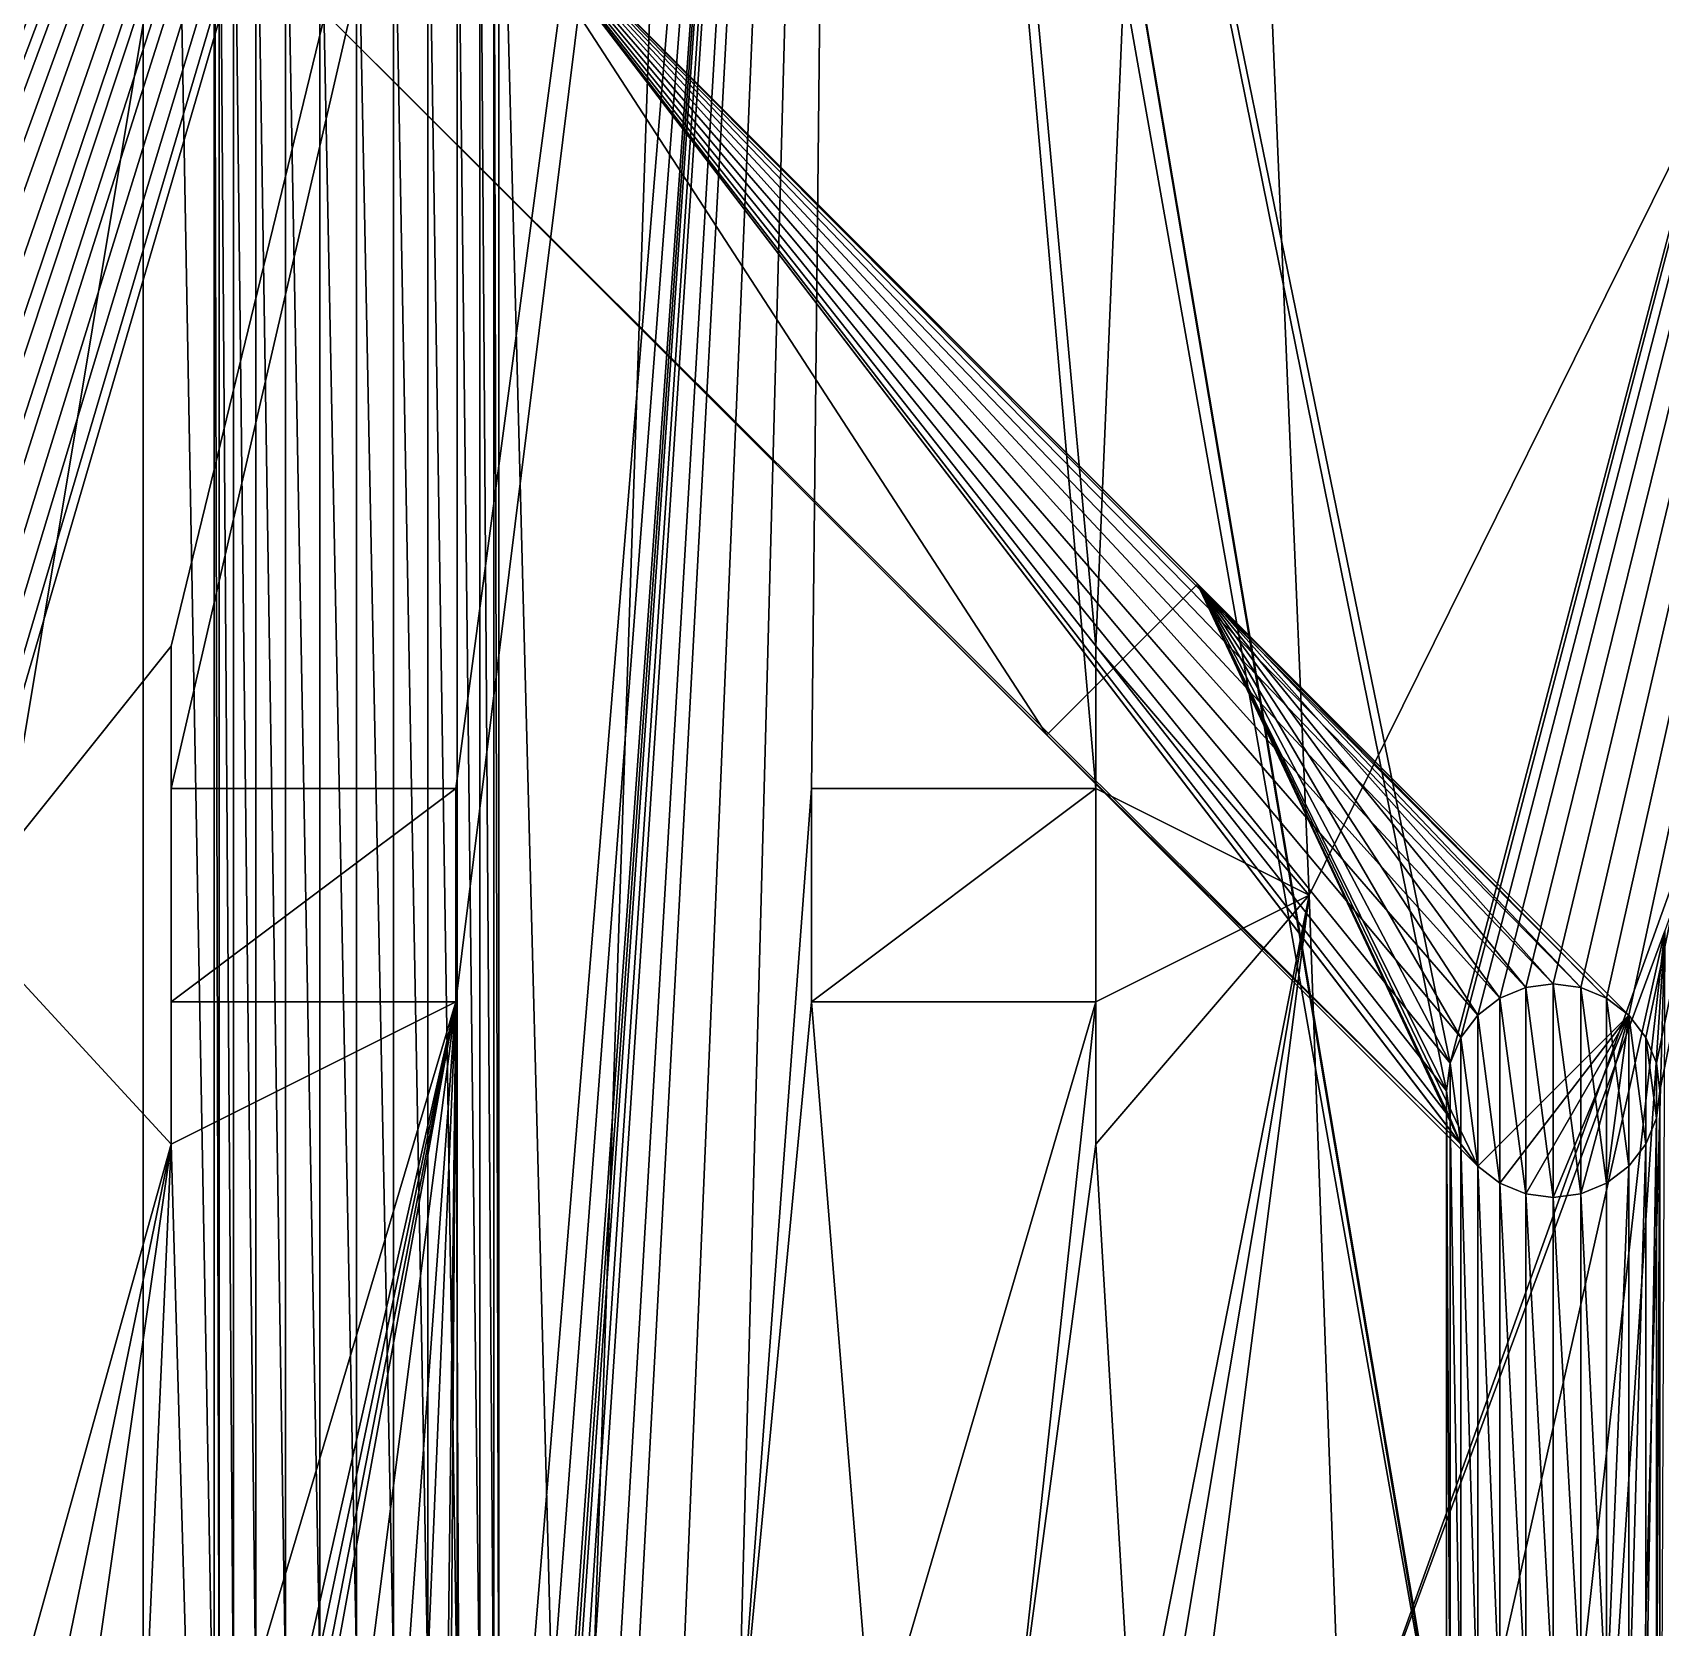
# Model space of a CAD drawing. Extents: x 10 to 110, y 10 to 115.
# Drawn here: x 33.62 to 56.51, y 57.46 to 79.87 of the extents above; entities that cross this region are included whole.
import ezdxf

# ---------------------------------------------------------------- set-up
doc = ezdxf.new("R2010")
doc.units = 0
doc.header["$MEASUREMENT"] = 0
doc.layers.add('STL2DXF', color=7, linetype='Continuous')

msp = doc.modelspace()

# ---------------------------------------------------------------- linework, layer by layer
at = {"layer": 'STL2DXF'}
for points in [[(43.375, 115, 5.5), (53.551, 65.388, 5.5), (66.625, 115, 5.5)], [(53.551, 65.388, 5.5), (43.375, 115, 5.5), (53.5, 65, 5.5)], [(53.5, 65, 5.5), (43.375, 115, 5.5), (53.5, 55, 5.5)], [(43.375, 112.125, 5.5), (53.551, 54.612, 5.5), (43.375, 115, 5.5)], [(43.375, 115, 5.5), (53.551, 54.612, 5.5), (53.5, 55, 5.5)], [(66.625, 115, 5.5), (53.551, 65.388, 5.5), (53.701, 65.75, 5.5)], [(66.625, 115, 5.5), (53.701, 65.75, 5.5), (53.939, 66.061, 5.5)], [(66.625, 115, 5.5), (53.939, 66.061, 5.5), (54.25, 66.299, 5.5)], [(66.625, 115, 5.5), (54.25, 66.299, 5.5), (54.612, 66.449, 5.5)], [(66.625, 115, 5.5), (54.612, 66.449, 5.5), (55, 66.5, 5.5)], [(66.625, 115, 5.5), (55, 66.5, 5.5), (55.388, 66.449, 5.5)], [(66.625, 115, 5.5), (55.388, 66.449, 5.5), (55.75, 66.299, 5.5)], [(66.625, 115, 5.5), (55.75, 66.299, 5.5), (56.061, 66.061, 5.5)], [(66.625, 115, 5.5), (56.061, 66.061, 5.5), (56.299, 65.75, 5.5)], [(66.625, 115, 5.5), (56.299, 65.75, 5.5), (56.449, 65.388, 5.5)], [(66.625, 115, 5.5), (56.449, 65.388, 5.5), (56.5, 65, 5.5)], [(66.625, 115, 5.5), (56.5, 65, 5.5), (56.5, 55, 5.5)], [(66.625, 115, 5.5), (56.5, 55, 5.5), (63.5, 65, 5.5)], [(43.375, 112.125, 5.5), (40.175, 85, 5.5), (41.175, 46.875, 5.5)], [(43.375, 112.125, 5.5), (41.175, 46.875, 5.5), (53.551, 54.612, 5.5)], [(15, 70, -0.6), (15, 110, -0.6), (45, 110, -0.6)], [(15, 70, -0.6), (45, 110, -0.6), (15, 50, -0.6)], [(15, 50, -0.6), (45, 110, -0.6), (22.537, 51.585, -0.6)], [(22.537, 51.585, -0.6), (45, 110, -0.6), (22.97, 52.603, -0.6)], [(22.97, 52.603, -0.6), (45, 110, -0.6), (23.479, 53.748, -0.6)], [(23.479, 53.748, -0.6), (45, 110, -0.6), (24.166, 54.791, -0.6)], [(24.166, 54.791, -0.6), (45, 110, -0.6), (24.617, 55.179, -0.6)], [(24.617, 55.179, -0.6), (45, 110, -0.6), (25.158, 55.427, -0.6)], [(25.158, 55.427, -0.6), (45, 110, -0.6), (25.54, 55.275, -0.6)], [(25.54, 55.275, -0.6), (45, 110, -0.6), (26.049, 55.224, -0.6)], [(26.049, 55.224, -0.6), (45, 110, -0.6), (26.379, 54.81, -0.6)], [(26.379, 54.81, -0.6), (45, 110, -0.6), (26.634, 54.664, -0.6)], [(26.634, 54.664, -0.6), (45, 110, -0.6), (26.914, 54.13, -0.6)], [(26.914, 54.13, -0.6), (45, 110, -0.6), (27.041, 53.519, -0.6)], [(27.041, 53.519, -0.6), (45, 110, -0.6), (27.346, 52.985, -0.6)], [(27.346, 52.985, -0.6), (45, 110, -0.6), (27.474, 52.069, -0.6)], [(27.474, 52.069, -0.6), (45, 110, -0.6), (27.728, 51.687, -0.6)], [(27.728, 51.687, -0.6), (45, 110, -0.6), (32.569, 67.499, -0.6)], [(35.175, 110, 0.5), (30.175, 50, 0.5), (30.175, 110, 0.5)], [(30.175, 50, 0.5), (35.175, 110, 0.5), (35.175, 50, 0.5)], [(30.175, 50, 5.5), (35.175, 110, 5.5), (30.175, 110, 5.5)], [(35.175, 110, 5.5), (30.175, 50, 5.5), (35.175, 50, 5.5)], [(32.569, 67.499, -0.6), (45, 110, -0.6), (35.569, 71.249, -0.6)], [(35.175, 110, 0.5), (35.175, 50, 5.5), (35.175, 50, 0.5)], [(35.175, 50, 5.5), (35.175, 110, 0.5), (35.175, 110, 5.5)], [(35.175, 50, 5.5), (36.175, 55, 5.5), (35.175, 110, 5.5)], [(36.175, 85, 5.5), (35.175, 110, 5.5), (36.175, 55, 5.5)], [(35.175, 110, 5.5), (35.175, 50, 0.5), (35.175, 50, 5.5)], [(35.175, 50, 0.5), (35.175, 110, 5.5), (35.175, 70, 0.5)], [(35.175, 70, 0.5), (35.175, 110, 5.5), (35.175, 80, 0.5)], [(35.569, 71.249, -0.6), (45, 110, -0.6), (35.569, 69.249, -0.6)], [(35.569, 69.249, -0.6), (45, 110, -0.6), (39.569, 69.249, -0.6)], [(39.569, 69.249, -0.6), (45, 110, -0.6), (39.569, 66.249, -0.6)], [(39.569, 66.249, -0.6), (45, 110, -0.6), (39.662, 44.842, -0.6)], [(39.662, 44.842, -0.6), (45, 110, -0.6), (39.942, 43.544, -0.6)], [(39.942, 43.544, -0.6), (45, 110, -0.6), (40.171, 42.119, -0.6)], [(40.171, 42.119, -0.6), (45, 110, -0.6), (40.832, 50.644, -0.6)], [(40.832, 50.644, -0.6), (45, 110, -0.6), (40.96, 51.687, -0.6)], [(40.96, 51.687, -0.6), (45, 110, -0.6), (41.138, 52.705, -0.6)], [(41.138, 52.705, -0.6), (45, 110, -0.6), (41.29, 53.57, -0.6)], [(41.29, 53.57, -0.6), (45, 110, -0.6), (41.697, 54.028, -0.6)], [(41.697, 54.028, -0.6), (45, 110, -0.6), (42.003, 54.511, -0.6)], [(42.003, 54.511, -0.6), (45, 110, -0.6), (42.69, 55.007, -0.6)], [(42.69, 55.007, -0.6), (45, 110, -0.6), (43.53, 55.326, -0.6)], [(43.53, 55.326, -0.6), (45, 110, -0.6), (44.569, 69.249, -0.6)], [(44.569, 69.249, -0.6), (45, 110, -0.6), (48.569, 69.249, -0.6)], [(50, 105, -0.6), (48.569, 71.249, -0.6), (45, 110, -0.6)], [(48.569, 69.249, -0.6), (45, 110, -0.6), (48.569, 71.249, -0.6)], [(48.569, 71.249, -0.6), (50, 105, -0.6), (51.569, 67.749, -0.6)], [(51.569, 67.749, -0.6), (50, 105, -0.6), (70, 105, -0.6)], [(51.569, 67.749, -0.6), (70, 105, -0.6), (52.028, 54.969, -0.6)], [(52.028, 54.969, -0.6), (70, 105, -0.6), (56.569, 67.249, -0.6)], [(36.243, 55.518, 5.5), (36.175, 85, 5.5), (36.175, 55, 5.5)], [(36.175, 85, 5.5), (36.243, 55.518, 5.5), (36.243, 84.482, 5.5)], [(40.107, 84.482, 5.5), (40.175, 55, 5.5), (40.175, 85, 5.5)], [(40.175, 55, 5.5), (41.175, 46.875, 5.5), (40.175, 85, 5.5)], [(36.243, 84.482, 5.5), (36.243, 55.518, 5.5), (36.443, 56, 5.5)], [(36.243, 84.482, 5.5), (36.443, 56, 5.5), (36.443, 84, 5.5)], [(39.907, 84, 5.5), (40.107, 55.518, 5.5), (40.107, 84.482, 5.5)], [(40.107, 84.482, 5.5), (40.107, 55.518, 5.5), (40.175, 55, 5.5)], [(36.443, 84, 5.5), (36.443, 56, 5.5), (36.761, 56.414, 5.5)], [(36.443, 84, 5.5), (36.761, 56.414, 5.5), (36.761, 83.586, 5.5)], [(39.589, 83.586, 5.5), (39.907, 56, 5.5), (39.907, 84, 5.5)], [(39.907, 84, 5.5), (39.907, 56, 5.5), (40.107, 55.518, 5.5)], [(36.761, 83.586, 5.5), (36.761, 56.414, 5.5), (37.175, 56.732, 5.5)], [(36.761, 83.586, 5.5), (37.175, 56.732, 5.5), (37.175, 83.268, 5.5)], [(39.175, 83.268, 5.5), (39.589, 56.414, 5.5), (39.589, 83.586, 5.5)], [(39.589, 83.586, 5.5), (39.589, 56.414, 5.5), (39.907, 56, 5.5)], [(37.175, 83.268, 5.5), (37.175, 56.732, 5.5), (37.657, 56.932, 5.5)], [(37.175, 83.268, 5.5), (37.657, 56.932, 5.5), (37.657, 83.068, 5.5)], [(38.693, 83.068, 5.5), (39.175, 56.732, 5.5), (39.175, 83.268, 5.5)], [(39.175, 83.268, 5.5), (39.175, 56.732, 5.5), (39.589, 56.414, 5.5)], [(37.657, 83.068, 5.5), (37.657, 56.932, 5.5), (38.175, 57, 5.5)], [(37.657, 83.068, 5.5), (38.175, 57, 5.5), (38.175, 83, 5.5)], [(38.175, 83, 5.5), (38.693, 56.932, 5.5), (38.693, 83.068, 5.5)], [(38.175, 83, 5.5), (38.175, 57, 5.5), (38.693, 56.932, 5.5)], [(38.693, 83.068, 5.5), (38.693, 56.932, 5.5), (39.175, 56.732, 5.5)], [(40, 82.121, 0.5), (37.879, 80, 0.5), (47.879, 70, 0.5)], [(37.879, 80), (40, 82.121), (47.879, 70)], [(40, 82.121), (37.879, 80), (53.939, 63.939)], [(37.879, 80, 0.5), (40, 82.121, 0.5), (53.701, 64.25, 0.5)], [(40, 82.121, 0.5), (47.879, 70, 0.5), (50, 72.121, 0.5)], [(40, 82.121), (50, 72.121, 0.5), (50, 72.121)], [(50, 72.121, 0.5), (40, 82.121), (40, 82.121, 0.5)], [(47.879, 70), (40, 82.121), (50, 72.121)], [(40, 82.121, 0.5), (56.061, 66.061), (56.061, 66.061, 0.5)], [(56.061, 66.061), (40, 82.121, 0.5), (40, 82.121)], [(40, 82.121), (53.939, 63.939), (56.061, 66.061)], [(40, 82.121, 0.5), (53.551, 65.388, 0.5), (53.5, 65, 0.5)], [(53.551, 65.388, 0.5), (40, 82.121, 0.5), (53.701, 65.75, 0.5)], [(53.701, 65.75, 0.5), (40, 82.121, 0.5), (53.939, 66.061, 0.5)], [(53.939, 66.061, 0.5), (40, 82.121, 0.5), (54.25, 66.299, 0.5)], [(54.25, 66.299, 0.5), (40, 82.121, 0.5), (54.612, 66.449, 0.5)], [(54.612, 66.449, 0.5), (40, 82.121, 0.5), (55, 66.5, 0.5)], [(55, 66.5, 0.5), (40, 82.121, 0.5), (55.388, 66.449, 0.5)], [(55.388, 66.449, 0.5), (40, 82.121, 0.5), (55.75, 66.299, 0.5)], [(55.75, 66.299, 0.5), (40, 82.121, 0.5), (56.061, 66.061, 0.5)], [(53.701, 64.25, 0.5), (40, 82.121, 0.5), (53.551, 64.612, 0.5)], [(53.551, 64.612, 0.5), (40, 82.121, 0.5), (53.5, 65, 0.5)], [(30.175, 80, 0.5), (30.175, 50, 0.5), (35.175, 80, 0.5)], [(35.175, 80, 0.5), (30.175, 50, 0.5), (35.175, 50, 0.5)], [(35.175, 80, 0.5), (35.175, 50, 0.5), (35.175, 70, 0.5)], [(47.879, 70, 0.5), (37.879, 80), (47.879, 70)], [(37.879, 80), (47.879, 70, 0.5), (37.879, 80, 0.5)], [(37.879, 80), (53.939, 63.939, 0.5), (53.939, 63.939)], [(53.939, 63.939, 0.5), (37.879, 80), (37.879, 80, 0.5)], [(37.879, 80, 0.5), (53.701, 64.25, 0.5), (53.939, 63.939, 0.5)], [(50, 72.121, 0.5), (47.879, 70, 0.5), (53.701, 64.25, 0.5)], [(47.879, 70), (50, 72.121), (53.939, 63.939)], [(50, 72.121, 0.5), (53.701, 64.25, 0.5), (53.551, 64.612, 0.5)], [(50, 72.121, 0.5), (53.551, 64.612, 0.5), (53.5, 65, 0.5)], [(50, 72.121, 0.5), (55.75, 66.299, 0.5), (56.061, 66.061, 0.5)], [(55.75, 66.299, 0.5), (50, 72.121, 0.5), (55.388, 66.449, 0.5)], [(55.388, 66.449, 0.5), (50, 72.121, 0.5), (55, 66.5, 0.5)], [(55, 66.5, 0.5), (50, 72.121, 0.5), (54.612, 66.449, 0.5)], [(54.612, 66.449, 0.5), (50, 72.121, 0.5), (54.25, 66.299, 0.5)], [(54.25, 66.299, 0.5), (50, 72.121, 0.5), (53.939, 66.061, 0.5)], [(53.939, 66.061, 0.5), (50, 72.121, 0.5), (53.701, 65.75, 0.5)], [(53.701, 65.75, 0.5), (50, 72.121, 0.5), (53.551, 65.388, 0.5)], [(53.551, 65.388, 0.5), (50, 72.121, 0.5), (53.5, 65, 0.5)], [(50, 72.121), (56.061, 66.061, 0.5), (56.061, 66.061)], [(56.061, 66.061, 0.5), (50, 72.121), (50, 72.121, 0.5)], [(53.939, 63.939), (50, 72.121), (56.061, 66.061)], [(35.569, 71.249, -0.4), (35.569, 64.249, -0.4), (32.569, 67.499, -0.4)], [(35.569, 71.249, -0.6), (32.569, 67.499, -0.4), (32.569, 67.499, -0.6)], [(32.569, 67.499, -0.4), (35.569, 71.249, -0.6), (35.569, 71.249, -0.4)], [(35.569, 64.249, -0.4), (35.569, 71.249, -0.4), (35.569, 69.249, -0.4)], [(35.569, 71.249, -0.4), (35.569, 69.249, -0.6), (35.569, 69.249, -0.4)], [(35.569, 69.249, -0.6), (35.569, 71.249, -0.4), (35.569, 71.249, -0.6)], [(51.569, 67.749, -0.4), (48.569, 69.249, -0.4), (48.569, 71.249, -0.4)], [(48.569, 71.249, -0.6), (48.569, 69.249, -0.4), (48.569, 69.249, -0.6)], [(48.569, 69.249, -0.4), (48.569, 71.249, -0.6), (48.569, 71.249, -0.4)], [(48.569, 71.249, -0.4), (51.569, 67.749, -0.6), (51.569, 67.749, -0.4)], [(51.569, 67.749, -0.6), (48.569, 71.249, -0.4), (48.569, 71.249, -0.6)], [(53.939, 63.939, 0.5), (47.879, 70), (53.939, 63.939)], [(47.879, 70), (53.939, 63.939, 0.5), (47.879, 70, 0.5)], [(53.701, 64.25, 0.5), (47.879, 70, 0.5), (53.939, 63.939, 0.5)], [(39.569, 69.249, -0.4), (35.569, 66.249, -0.4), (35.569, 69.249, -0.4)], [(35.569, 66.249, -0.4), (39.569, 69.249, -0.4), (39.569, 66.249, -0.4)], [(35.569, 64.249, -0.4), (35.569, 69.249, -0.4), (35.569, 66.249, -0.4)], [(39.569, 69.249, -0.4), (35.569, 69.249, -0.6), (39.569, 69.249, -0.6)], [(35.569, 69.249, -0.6), (39.569, 69.249, -0.4), (35.569, 69.249, -0.4)], [(39.569, 69.249, -0.4), (39.569, 66.249, -0.6), (39.569, 66.249, -0.4)], [(39.569, 66.249, -0.6), (39.569, 69.249, -0.4), (39.569, 69.249, -0.6)], [(44.569, 66.249, -0.6), (43.53, 55.326, -0.6), (44.569, 69.249, -0.6)], [(48.569, 69.249, -0.4), (44.569, 66.249, -0.4), (44.569, 69.249, -0.4)], [(44.569, 66.249, -0.4), (48.569, 69.249, -0.4), (48.569, 66.249, -0.4)], [(44.569, 69.249, -0.6), (44.569, 66.249, -0.4), (44.569, 66.249, -0.6)], [(44.569, 66.249, -0.4), (44.569, 69.249, -0.6), (44.569, 69.249, -0.4)], [(48.569, 69.249, -0.4), (44.569, 69.249, -0.6), (48.569, 69.249, -0.6)], [(44.569, 69.249, -0.6), (48.569, 69.249, -0.4), (44.569, 69.249, -0.4)], [(48.569, 69.249, -0.4), (51.569, 67.749, -0.4), (48.569, 66.249, -0.4)], [(48.569, 66.249, -0.4), (51.569, 67.749, -0.4), (48.569, 64.249, -0.4)], [(51.569, 67.749, -0.4), (48.569, 64.249, -0.6), (48.569, 64.249, -0.4)], [(48.569, 64.249, -0.6), (51.569, 67.749, -0.4), (51.569, 67.749, -0.6)], [(49.102, 55.224, -0.6), (48.569, 64.249, -0.6), (51.569, 67.749, -0.6)], [(49.102, 55.224, -0.6), (51.569, 67.749, -0.6), (49.484, 55.3, -0.6)], [(49.484, 55.3, -0.6), (51.569, 67.749, -0.6), (49.967, 55.3, -0.6)], [(49.967, 55.3, -0.6), (51.569, 67.749, -0.6), (52.028, 54.969, -0.6)], [(32.569, 67.499, -0.6), (35.569, 64.249, -0.4), (35.569, 64.249, -0.6)], [(35.569, 64.249, -0.4), (32.569, 67.499, -0.6), (32.569, 67.499, -0.4)], [(32.868, 54.588, -0.6), (32.569, 67.499, -0.6), (35.569, 64.249, -0.6)], [(52.028, 54.969, -0.6), (56.569, 67.249, -0.6), (53.708, 54.537, -0.6)], [(53.708, 54.537, -0.6), (56.569, 67.249, -0.6), (55.056, 53.697, -0.6)], [(55.056, 53.697, -0.6), (56.569, 67.249, -0.6), (55.635, 53.048, -0.6)], [(55.635, 53.048, -0.6), (56.569, 67.249, -0.6), (56.15, 52.17, -0.6)], [(56.15, 52.17, -0.6), (56.569, 67.249, -0.6), (56.513, 53.347, -0.6)], [(54.25, 66.299, 5.5), (54.612, 63.551, 5.5), (54.612, 66.449, 5.5)], [(54.25, 66.299, 0.5), (54.612, 66.449, 5.5), (54.612, 66.449, 0.5)], [(54.612, 66.449, 5.5), (54.25, 66.299, 0.5), (54.25, 66.299, 5.5)], [(54.612, 66.449, 5.5), (54.25, 66.299, 0.5), (54.612, 66.449, 0.5)], [(54.25, 66.299, 0.5), (54.612, 66.449, 5.5), (54.25, 66.299, 5.5)], [(54.612, 66.449, 5.5), (55, 63.5, 5.5), (55, 66.5, 5.5)], [(54.612, 66.449, 0.5), (55, 66.5, 5.5), (55, 66.5, 0.5)], [(55, 66.5, 5.5), (54.612, 66.449, 0.5), (54.612, 66.449, 5.5)], [(55, 66.5, 5.5), (54.612, 66.449, 0.5), (55, 66.5, 0.5)], [(54.612, 66.449, 0.5), (55, 66.5, 5.5), (54.612, 66.449, 5.5)], [(54.612, 66.449, 5.5), (54.612, 63.551, 5.5), (55, 63.5, 5.5)], [(55, 66.5, 5.5), (55, 63.5, 5.5), (55.388, 63.551, 5.5)], [(55, 66.5, 5.5), (55.388, 63.551, 5.5), (55.388, 66.449, 5.5)], [(55, 66.5, 0.5), (55.388, 66.449, 5.5), (55.388, 66.449, 0.5)], [(55.388, 66.449, 5.5), (55, 66.5, 0.5), (55, 66.5, 5.5)], [(55.388, 66.449, 5.5), (55, 66.5, 0.5), (55.388, 66.449, 0.5)], [(55, 66.5, 0.5), (55.388, 66.449, 5.5), (55, 66.5, 5.5)], [(55.388, 66.449, 5.5), (55.388, 63.551, 5.5), (55.75, 63.701, 5.5)], [(55.388, 66.449, 5.5), (55.75, 63.701, 5.5), (55.75, 66.299, 5.5)], [(55.388, 66.449, 0.5), (55.75, 66.299, 5.5), (55.75, 66.299, 0.5)], [(55.75, 66.299, 5.5), (55.388, 66.449, 0.5), (55.388, 66.449, 5.5)], [(55.75, 66.299, 5.5), (55.388, 66.449, 0.5), (55.75, 66.299, 0.5)], [(55.388, 66.449, 0.5), (55.75, 66.299, 5.5), (55.388, 66.449, 5.5)], [(35.569, 66.249, -0.4), (39.569, 66.249, -0.6), (35.569, 66.249, -0.6)], [(39.569, 66.249, -0.6), (35.569, 66.249, -0.4), (39.569, 66.249, -0.4)], [(35.569, 66.249, -0.4), (35.569, 64.249, -0.6), (35.569, 64.249, -0.4)], [(35.569, 64.249, -0.6), (35.569, 66.249, -0.4), (35.569, 66.249, -0.6)], [(39.569, 66.249, -0.6), (35.569, 64.249, -0.6), (35.569, 66.249, -0.6)], [(35.569, 64.249, -0.6), (39.569, 66.249, -0.6), (35.87, 53.824, -0.6)], [(35.87, 53.824, -0.6), (39.569, 66.249, -0.6), (36.634, 53.29, -0.6)], [(36.634, 53.29, -0.6), (39.569, 66.249, -0.6), (36.71, 52.628, -0.6)], [(36.71, 52.628, -0.6), (39.569, 66.249, -0.6), (36.939, 52.73, -0.6)], [(36.939, 52.73, -0.6), (39.569, 66.249, -0.6), (37.092, 52.679, -0.6)], [(37.092, 52.679, -0.6), (39.569, 66.249, -0.6), (37.677, 51.56, -0.6)], [(37.677, 51.56, -0.6), (39.569, 66.249, -0.6), (38.44, 50.618, -0.6)], [(38.44, 50.618, -0.6), (39.569, 66.249, -0.6), (38.848, 49.193, -0.6)], [(38.848, 49.193, -0.6), (39.569, 66.249, -0.6), (39.356, 47.666, -0.6)], [(39.356, 47.666, -0.6), (39.569, 66.249, -0.6), (39.433, 46.165, -0.6)], [(39.433, 46.165, -0.6), (39.569, 66.249, -0.6), (39.662, 44.842, -0.6)], [(43.53, 55.326, -0.6), (44.569, 66.249, -0.6), (45.438, 55.58, -0.6)], [(44.569, 66.249, -0.4), (48.569, 66.249, -0.6), (44.569, 66.249, -0.6)], [(48.569, 66.249, -0.6), (44.569, 66.249, -0.4), (48.569, 66.249, -0.4)], [(45.438, 55.58, -0.6), (44.569, 66.249, -0.6), (48.569, 66.249, -0.6)], [(45.438, 55.58, -0.6), (48.569, 66.249, -0.6), (47.397, 55.478, -0.6)], [(47.397, 55.478, -0.6), (48.569, 66.249, -0.6), (48.569, 64.249, -0.6)], [(48.569, 66.249, -0.6), (48.569, 64.249, -0.4), (48.569, 64.249, -0.6)], [(48.569, 64.249, -0.4), (48.569, 66.249, -0.6), (48.569, 66.249, -0.4)], [(53.939, 66.061, 5.5), (54.25, 63.701, 5.5), (54.25, 66.299, 5.5)], [(53.939, 66.061, 0.5), (54.25, 66.299, 5.5), (54.25, 66.299, 0.5)], [(54.25, 66.299, 5.5), (53.939, 66.061, 0.5), (53.939, 66.061, 5.5)], [(54.25, 66.299, 5.5), (53.939, 66.061, 0.5), (54.25, 66.299, 0.5)], [(53.939, 66.061, 0.5), (54.25, 66.299, 5.5), (53.939, 66.061, 5.5)], [(54.25, 66.299, 5.5), (54.25, 63.701, 5.5), (54.612, 63.551, 5.5)], [(55.75, 66.299, 5.5), (55.75, 63.701, 5.5), (56.061, 63.939, 5.5)], [(55.75, 66.299, 5.5), (56.061, 63.939, 5.5), (56.061, 66.061, 5.5)], [(55.75, 66.299, 0.5), (56.061, 66.061, 5.5), (56.061, 66.061, 0.5)], [(56.061, 66.061, 5.5), (55.75, 66.299, 0.5), (55.75, 66.299, 5.5)], [(56.061, 66.061, 5.5), (55.75, 66.299, 0.5), (56.061, 66.061, 0.5)], [(55.75, 66.299, 0.5), (56.061, 66.061, 5.5), (55.75, 66.299, 5.5)], [(53.701, 65.75, 5.5), (53.939, 63.939, 5.5), (53.939, 66.061, 5.5)], [(53.939, 66.061, 5.5), (53.701, 65.75, 0.5), (53.701, 65.75, 5.5)], [(53.701, 65.75, 0.5), (53.939, 66.061, 5.5), (53.939, 66.061, 0.5)], [(53.939, 66.061, 0.5), (53.701, 65.75, 5.5), (53.701, 65.75, 0.5)], [(53.701, 65.75, 5.5), (53.939, 66.061, 0.5), (53.939, 66.061, 5.5)], [(53.939, 66.061, 5.5), (53.939, 63.939, 5.5), (54.25, 63.701, 5.5)], [(53.939, 63.939), (56.061, 66.061), (54.25, 63.701)], [(56.061, 66.061), (53.939, 63.939), (54.25, 63.701)], [(54.25, 63.701), (56.061, 66.061), (54.612, 63.551)], [(56.061, 66.061), (54.25, 63.701), (54.612, 63.551)], [(54.612, 63.551), (56.061, 66.061), (55, 63.5)], [(56.061, 66.061), (54.612, 63.551), (55, 63.5)], [(55, 63.5), (56.061, 66.061), (55.388, 63.551)], [(56.061, 66.061), (55, 63.5), (55.388, 63.551)], [(55.388, 63.551), (56.061, 66.061), (55.75, 63.701)], [(56.061, 66.061), (55.388, 63.551), (55.75, 63.701)], [(55.75, 63.701), (56.061, 66.061), (56.061, 63.939)], [(56.061, 66.061), (55.75, 63.701), (56.061, 63.939)], [(56.061, 66.061), (56.299, 65.75, 5.5), (56.299, 65.75)], [(56.299, 65.75, 5.5), (56.061, 66.061), (56.061, 66.061, 5.5)], [(56.061, 66.061, 5.5), (56.061, 66.061), (56.061, 66.061, 0.5)], [(56.061, 66.061, 5.5), (56.061, 63.939, 5.5), (56.299, 64.25, 5.5)], [(56.061, 66.061, 5.5), (56.299, 64.25, 5.5), (56.299, 65.75, 5.5)], [(56.061, 63.939), (56.061, 66.061), (56.299, 64.25)], [(56.299, 64.25), (56.061, 66.061), (56.299, 65.75)], [(56.061, 66.061, 5.5), (56.299, 65.75), (56.299, 65.75, 5.5)], [(56.299, 65.75), (56.061, 66.061, 5.5), (56.061, 66.061)], [(56.061, 66.061), (56.061, 66.061, 5.5), (56.061, 66.061, 0.5)], [(56.061, 66.061), (56.061, 63.939), (56.299, 64.25)], [(56.061, 66.061), (56.299, 64.25), (56.299, 65.75)], [(53.551, 65.388, 5.5), (53.701, 64.25, 5.5), (53.701, 65.75, 5.5)], [(53.701, 65.75, 5.5), (53.551, 65.388, 0.5), (53.551, 65.388, 5.5)], [(53.551, 65.388, 0.5), (53.701, 65.75, 5.5), (53.701, 65.75, 0.5)], [(53.701, 65.75, 0.5), (53.551, 65.388, 5.5), (53.551, 65.388, 0.5)], [(53.551, 65.388, 5.5), (53.701, 65.75, 0.5), (53.701, 65.75, 5.5)], [(53.701, 65.75, 5.5), (53.701, 64.25, 5.5), (53.939, 63.939, 5.5)], [(56.299, 65.75), (56.449, 65.388, 5.5), (56.449, 65.388)], [(56.449, 65.388, 5.5), (56.299, 65.75), (56.299, 65.75, 5.5)], [(56.299, 65.75, 5.5), (56.299, 64.25, 5.5), (56.449, 64.612, 5.5)], [(56.299, 65.75, 5.5), (56.449, 64.612, 5.5), (56.449, 65.388, 5.5)], [(56.299, 64.25), (56.299, 65.75), (56.449, 64.612)], [(56.449, 64.612), (56.299, 65.75), (56.449, 65.388)], [(56.299, 65.75, 5.5), (56.449, 65.388), (56.449, 65.388, 5.5)], [(56.449, 65.388), (56.299, 65.75, 5.5), (56.299, 65.75)], [(56.299, 65.75), (56.299, 64.25), (56.449, 64.612)], [(56.299, 65.75), (56.449, 64.612), (56.449, 65.388)], [(53.551, 64.612, 5.5), (53.551, 65.388, 5.5), (53.5, 65, 5.5)], [(53.551, 65.388, 5.5), (53.5, 65, 0.5), (53.5, 65, 5.5)], [(53.5, 65, 0.5), (53.551, 65.388, 5.5), (53.551, 65.388, 0.5)], [(53.551, 65.388, 0.5), (53.5, 65, 5.5), (53.5, 65, 0.5)], [(53.5, 65, 5.5), (53.551, 65.388, 0.5), (53.551, 65.388, 5.5)], [(53.551, 65.388, 5.5), (53.551, 64.612, 5.5), (53.701, 64.25, 5.5)], [(56.449, 65.388), (56.5, 65, 5.5), (56.5, 65)], [(56.5, 65, 5.5), (56.449, 65.388), (56.449, 65.388, 5.5)], [(56.449, 65.388, 5.5), (56.449, 64.612, 5.5), (56.5, 65, 5.5)], [(56.449, 64.612), (56.449, 65.388), (56.5, 65)], [(56.449, 65.388, 5.5), (56.5, 65), (56.5, 65, 5.5)], [(56.5, 65), (56.449, 65.388, 5.5), (56.449, 65.388)], [(56.449, 65.388), (56.449, 64.612), (56.5, 65)], [(53.5, 65, 5.5), (53.551, 64.612, 0.5), (53.551, 64.612, 5.5)], [(53.551, 64.612, 0.5), (53.5, 65, 5.5), (53.5, 65, 0.5)], [(53.5, 65, 0.5), (53.551, 64.612, 5.5), (53.551, 64.612, 0.5)], [(53.551, 64.612, 5.5), (53.5, 65, 0.5), (53.5, 65, 5.5)], [(53.551, 55.388, 5.5), (53.5, 65, 5.5), (53.5, 55, 5.5)], [(53.5, 65, 5.5), (53.551, 55.388, 5.5), (53.551, 64.612, 5.5)], [(56.5, 65), (56.449, 64.612, 5.5), (56.449, 64.612)], [(56.449, 64.612, 5.5), (56.5, 65), (56.5, 65, 5.5)], [(56.5, 65, 5.5), (56.449, 64.612), (56.449, 64.612, 5.5)], [(56.449, 64.612), (56.5, 65, 5.5), (56.5, 65)], [(56.449, 64.612, 5.5), (56.449, 55.388, 5.5), (56.5, 65, 5.5)], [(56.5, 65, 5.5), (56.449, 55.388, 5.5), (56.5, 55, 5.5)], [(63.5, 65, 5.5), (56.5, 55, 5.5), (63.5, 55, 5.5)], [(53.551, 64.612, 5.5), (53.701, 64.25, 0.5), (53.701, 64.25, 5.5)], [(53.701, 64.25, 0.5), (53.551, 64.612, 5.5), (53.551, 64.612, 0.5)], [(53.551, 64.612, 0.5), (53.701, 64.25, 5.5), (53.701, 64.25, 0.5)], [(53.701, 64.25, 5.5), (53.551, 64.612, 0.5), (53.551, 64.612, 5.5)], [(53.551, 64.612, 5.5), (53.551, 55.388, 5.5), (53.701, 55.75, 5.5)], [(53.551, 64.612, 5.5), (53.701, 55.75, 5.5), (53.701, 64.25, 5.5)], [(56.449, 64.612), (56.299, 64.25, 5.5), (56.299, 64.25)], [(56.299, 64.25, 5.5), (56.449, 64.612), (56.449, 64.612, 5.5)], [(56.449, 64.612, 5.5), (56.299, 64.25), (56.299, 64.25, 5.5)], [(56.299, 64.25), (56.449, 64.612, 5.5), (56.449, 64.612)], [(56.299, 64.25, 5.5), (56.299, 55.75, 5.5), (56.449, 64.612, 5.5)], [(56.449, 64.612, 5.5), (56.299, 55.75, 5.5), (56.449, 55.388, 5.5)], [(32.868, 54.588, -0.6), (35.569, 64.249, -0.6), (33.625, 54.798, -0.6)], [(33.625, 54.798, -0.6), (35.569, 64.249, -0.6), (34.217, 54.817, -0.6)], [(34.217, 54.817, -0.6), (35.569, 64.249, -0.6), (35.133, 54.435, -0.6)], [(35.133, 54.435, -0.6), (35.569, 64.249, -0.6), (35.87, 53.824, -0.6)], [(47.397, 55.478, -0.6), (48.569, 64.249, -0.6), (49.102, 55.224, -0.6)], [(53.701, 64.25, 5.5), (53.939, 63.939, 0.5), (53.939, 63.939, 5.5)], [(53.939, 63.939, 0.5), (53.701, 64.25, 5.5), (53.701, 64.25, 0.5)], [(53.939, 63.939, 0.5), (53.701, 64.25, 5.5), (53.939, 63.939, 5.5)], [(53.701, 64.25, 5.5), (53.939, 63.939, 0.5), (53.701, 64.25, 0.5)], [(53.701, 64.25, 5.5), (53.701, 55.75, 5.5), (53.939, 56.061, 5.5)], [(53.701, 64.25, 5.5), (53.939, 56.061, 5.5), (53.939, 63.939, 5.5)], [(56.299, 64.25), (56.061, 63.939, 5.5), (56.061, 63.939)], [(56.061, 63.939, 5.5), (56.299, 64.25), (56.299, 64.25, 5.5)], [(56.299, 64.25, 5.5), (56.061, 63.939), (56.061, 63.939, 5.5)], [(56.061, 63.939), (56.299, 64.25, 5.5), (56.299, 64.25)], [(56.061, 63.939, 5.5), (56.061, 56.061, 5.5), (56.299, 64.25, 5.5)], [(56.299, 64.25, 5.5), (56.061, 56.061, 5.5), (56.299, 55.75, 5.5)], [(54.25, 63.701, 5.5), (53.939, 63.939), (54.25, 63.701)], [(53.939, 63.939), (54.25, 63.701, 5.5), (53.939, 63.939, 0.5)], [(53.939, 63.939, 0.5), (54.25, 63.701, 5.5), (53.939, 63.939, 5.5)], [(53.939, 63.939), (54.25, 63.701, 5.5), (54.25, 63.701)], [(54.25, 63.701, 5.5), (53.939, 63.939), (53.939, 63.939, 0.5)], [(54.25, 63.701, 5.5), (53.939, 63.939, 0.5), (53.939, 63.939, 5.5)], [(53.939, 63.939, 5.5), (53.939, 56.061, 5.5), (54.25, 56.299, 5.5)], [(53.939, 63.939, 5.5), (54.25, 56.299, 5.5), (54.25, 63.701, 5.5)], [(56.061, 63.939, 5.5), (55.75, 63.701), (56.061, 63.939)], [(55.75, 63.701), (56.061, 63.939, 5.5), (55.75, 63.701, 5.5)], [(55.75, 63.701, 5.5), (56.061, 63.939), (55.75, 63.701)], [(56.061, 63.939), (55.75, 63.701, 5.5), (56.061, 63.939, 5.5)], [(55.75, 63.701, 5.5), (55.75, 56.299, 5.5), (56.061, 63.939, 5.5)], [(56.061, 63.939, 5.5), (55.75, 56.299, 5.5), (56.061, 56.061, 5.5)], [(54.612, 63.551, 5.5), (54.25, 63.701), (54.612, 63.551)], [(54.25, 63.701), (54.612, 63.551, 5.5), (54.25, 63.701, 5.5)], [(54.25, 63.701, 5.5), (54.612, 63.551), (54.25, 63.701)], [(54.612, 63.551), (54.25, 63.701, 5.5), (54.612, 63.551, 5.5)], [(54.25, 63.701, 5.5), (54.25, 56.299, 5.5), (54.612, 56.449, 5.5)], [(54.25, 63.701, 5.5), (54.612, 56.449, 5.5), (54.612, 63.551, 5.5)], [(55.75, 63.701, 5.5), (55.388, 63.551), (55.75, 63.701)], [(55.388, 63.551), (55.75, 63.701, 5.5), (55.388, 63.551, 5.5)], [(55.388, 63.551, 5.5), (55.75, 63.701), (55.388, 63.551)], [(55.75, 63.701), (55.388, 63.551, 5.5), (55.75, 63.701, 5.5)], [(55.388, 63.551, 5.5), (55.75, 56.299, 5.5), (55.75, 63.701, 5.5)], [(55, 63.5, 5.5), (54.612, 63.551), (55, 63.5)], [(54.612, 63.551), (55, 63.5, 5.5), (54.612, 63.551, 5.5)], [(54.612, 63.551, 5.5), (55, 63.5), (54.612, 63.551)], [(55, 63.5), (54.612, 63.551, 5.5), (55, 63.5, 5.5)], [(54.612, 63.551, 5.5), (54.612, 56.449, 5.5), (55, 56.5, 5.5)], [(54.612, 63.551, 5.5), (55, 56.5, 5.5), (55, 63.5, 5.5)], [(55.388, 63.551, 5.5), (55, 63.5), (55.388, 63.551)], [(55, 63.5), (55.388, 63.551, 5.5), (55, 63.5, 5.5)], [(55, 63.5, 5.5), (55.388, 63.551), (55, 63.5)], [(55.388, 63.551), (55, 63.5, 5.5), (55.388, 63.551, 5.5)], [(55, 63.5, 5.5), (55.388, 56.449, 5.5), (55.388, 63.551, 5.5)], [(55, 63.5, 5.5), (55, 56.5, 5.5), (55.388, 56.449, 5.5)], [(55.388, 63.551, 5.5), (55.388, 56.449, 5.5), (55.75, 56.299, 5.5)]]:
    msp.add_3dface(points, dxfattribs=at)

doc.saveas('drawing.dxf')
